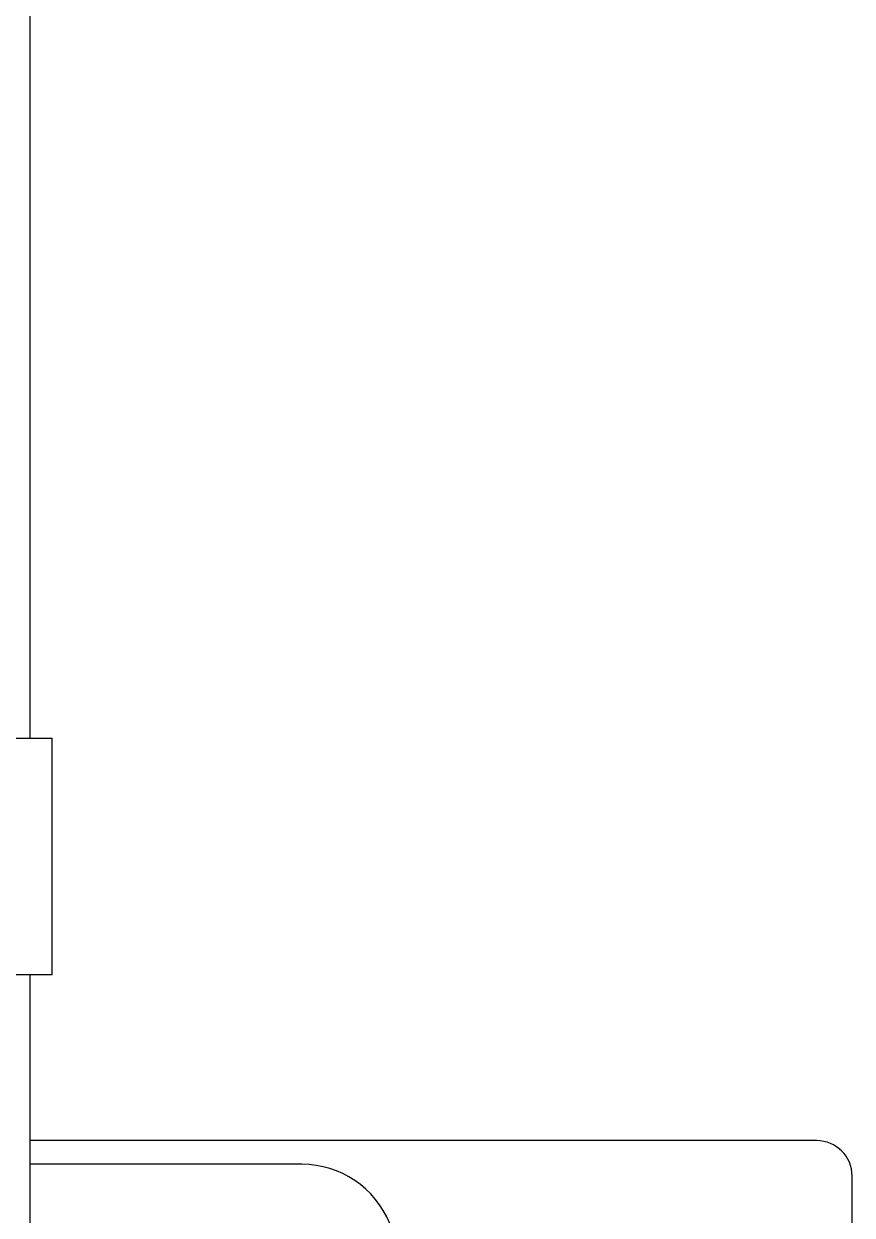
# Model space of a CAD drawing. Header units: millimetres. Extents: x 10 to 584, y 10 to 410.
# Drawn here: x 493.35 to 498.02, y 301.82 to 308.54 of the extents above; entities that cross this region are included whole.
import ezdxf

# ---------------------------------------------------------------- set-up
doc = ezdxf.new("R2010")
doc.units = ezdxf.units.MM

msp = doc.modelspace()

# ---------------------------------------------------------------- linework, layer by layer
at = {"color": 7, "linetype": 'Continuous', "lineweight": 25}
for p, q in [((493.38289, 314.51165), (493.38289, 304.51165)), ((493.24289, 304.51165), (493.50955, 304.51165)), ((493.50955, 303.17831), (493.50955, 304.51165)), ((493.50955, 303.17831), (493.24289, 303.17831)), ((493.38289, 303.17831), (493.38289, 298.67831)), ((497.81622, 302.24498), (493.38289, 302.24498)), ((494.91622, 302.11165), (493.38289, 302.11165)), ((498.01622, 280.84498), (498.01622, 302.04498))]:
    msp.add_line(p, q, dxfattribs=at)
for centre, radius, start in [((497.81622, 302.04498), 0.2, 0), ((494.91622, 301.57832), 0.53333, 22.024313)]:
    msp.add_arc(centre, radius, start, 90, dxfattribs=at)

doc.saveas('drawing.dxf')
